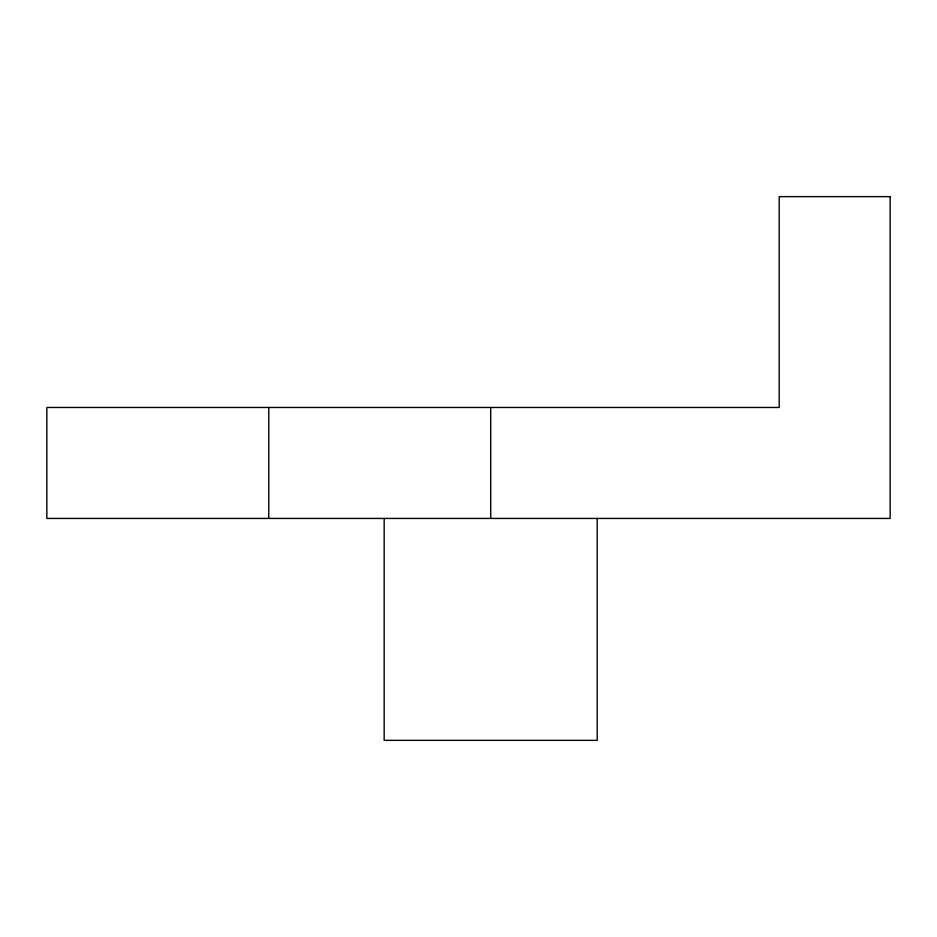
<?xml version="1.0" encoding="UTF-8"?>
<svg xmlns="http://www.w3.org/2000/svg" width="937" height="937" viewBox="0 0 937 937"><rect width="100%" height="100%" fill="white"/><g stroke="black" fill="none" stroke-linecap="round" stroke-linejoin="round"><path stroke-width="1.41" d="M597.209 518.43L597.209 740.359L384.17 740.359L384.17 518.43M490.695 407.466L490.695 518.43M268.767 407.466L268.767 518.43M890.15 196.641L779.186 196.641L779.186 407.466L46.85 407.466L46.85 518.43L890.15 518.43L890.15 196.641"/></g></svg>
